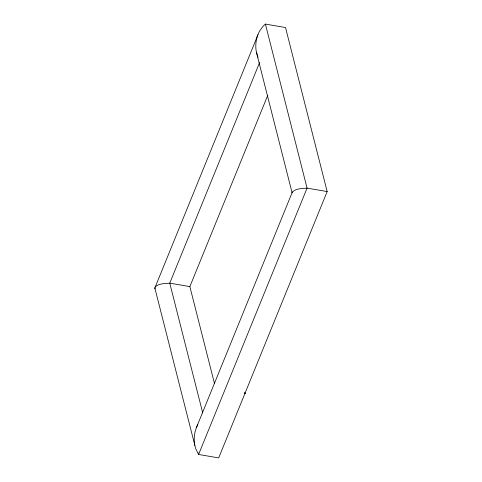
<?xml version="1.0" encoding="UTF-8"?>
<svg xmlns="http://www.w3.org/2000/svg" width="482" height="482" viewBox="0 0 482 482"><rect width="100%" height="100%" fill="white"/><g stroke="black" fill="none" stroke-linecap="round" stroke-linejoin="round"><path stroke-width="0.72" d="M154.83 287.995L259.322 31.438L263.136 26.13L265.413 24.1L285.513 27.534L327.17 191.553L218.689 457.9L198.59 454.466L195.716 448.736L154.83 287.995L155.102 288.826M327.17 191.553L307.07 188.119C302.136 188.613 295.96 188.233 292.309 192.137L292.14 192.957L256.388 52.183C255.237 46.32 255.779 40.175 257.876 34.59M292.309 192.137L196.313 427.847C194.21 433.432 193.674 439.578 194.818 445.44M259.593 62.6L169.76 283.163L202.735 412.984M214.496 383.6L189.86 286.597L267.793 95.255M196.313 427.847L197.753 424.696M155.005 287.176C158.65 283.271 164.832 283.657 169.76 283.163L189.86 286.597M258.045 57.298L256.388 52.183M265.413 24.1L307.07 188.119L198.59 454.466L198.223 453.008M244.814 392.336L245.181 393.77A25.763 19.991 -14.3 0 0 244.495 392.999"/></g></svg>
